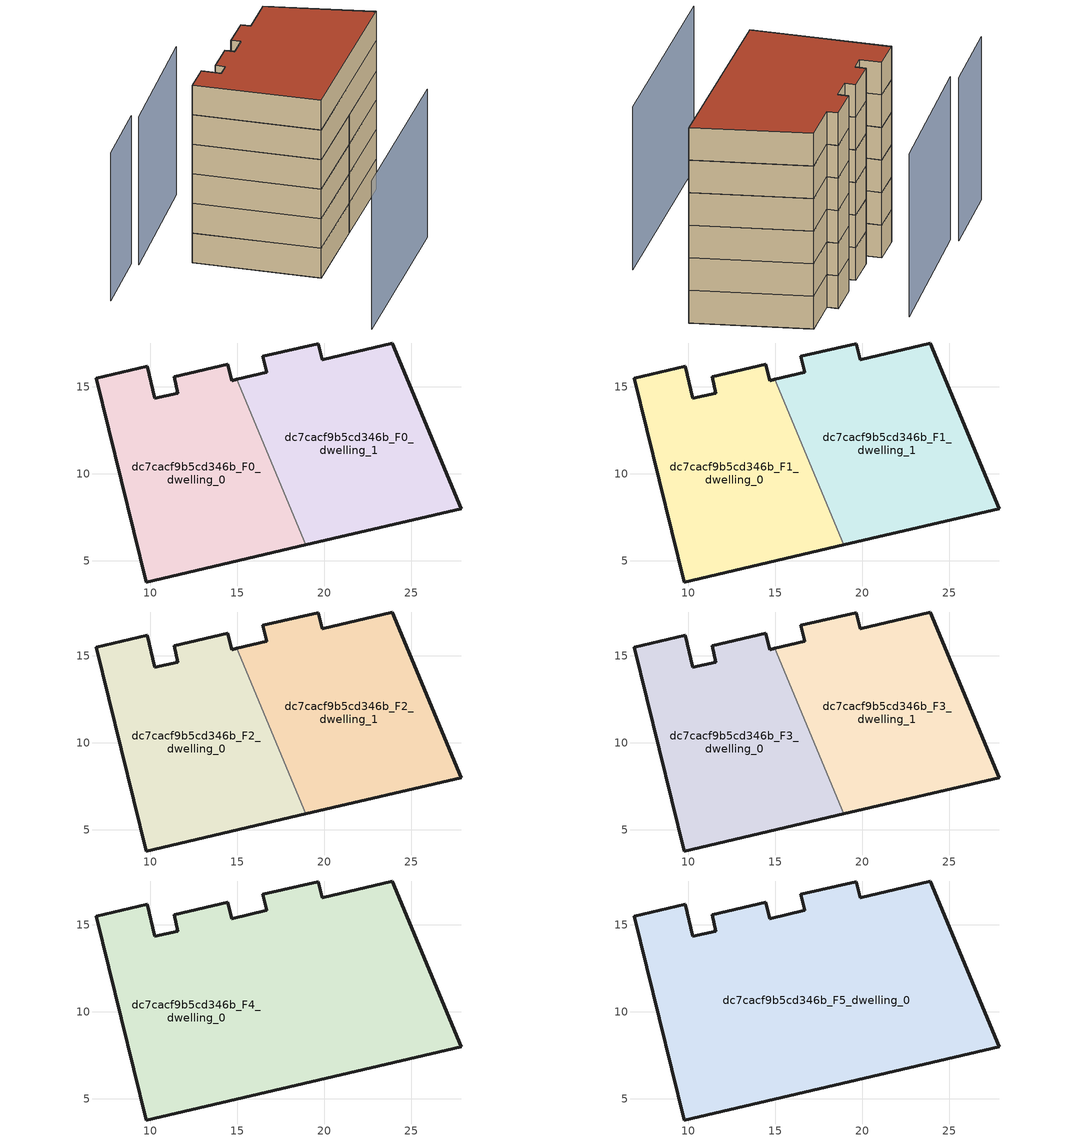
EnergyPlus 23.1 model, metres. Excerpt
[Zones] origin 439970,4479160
dc7cacf9b5cd346b_F0_dwelling_0
 floor ground (EU_floor_Construction): 18.94,5.9 14.96,15.42 14.66,15.35 14.44,16.28 11.36,15.56 11.56,14.63 10.25,14.32 9.81,16.17 6.87,15.48 9.76,3.77 z0
 wall outside (EU_wall_Construction): 18.94,5.9 9.76,3.77 6.87,15.48 9.81,16.17 10.25,14.32 11.56,14.63 11.36,15.56 14.44,16.28 14.66,15.35 14.96,15.42 z0:3
 wall to dc7cacf9b5cd346b_F0_dwelling_1 (EU_wall_Construction): 14.96,15.42 18.94,5.9 z0:3
dc7cacf9b5cd346b_F0_dwelling_1
 floor ground (EU_floor_Construction): 27.88,7.98 23.9,17.51 19.89,16.55 19.65,17.48 16.45,16.74 16.68,15.83 14.96,15.42 18.94,5.9 z0
 wall outside (EU_wall_Construction): 14.96,15.42 16.68,15.83 16.45,16.74 19.65,17.48 19.89,16.55 23.9,17.51 27.88,7.98 18.94,5.9 z0:3
dc7cacf9b5cd346b_F1_dwelling_0
 floor to dc7cacf9b5cd346b_F0_dwelling_0 (EU_floor_Construction): 18.94,5.9 14.96,15.42 14.66,15.35 14.44,16.28 11.36,15.56 11.56,14.63 10.25,14.32 9.81,16.17 6.87,15.48 9.76,3.77 z3
 wall outside (EU_wall_Construction): 18.94,5.9 9.76,3.77 6.87,15.48 9.81,16.17 10.25,14.32 11.56,14.63 11.36,15.56 14.44,16.28 14.66,15.35 14.96,15.42 z3:6
 wall to dc7cacf9b5cd346b_F1_dwelling_1 (EU_wall_Construction): 14.96,15.42 18.94,5.9 z3:6
dc7cacf9b5cd346b_F1_dwelling_1
 floor to dc7cacf9b5cd346b_F0_dwelling_1 (EU_floor_Construction): 27.88,7.98 23.9,17.51 19.89,16.55 19.65,17.48 16.44,16.74 16.68,15.83 14.96,15.42 18.94,5.9 z3
 wall outside (EU_wall_Construction): 14.96,15.42 16.68,15.83 16.45,16.74 19.65,17.48 19.89,16.55 23.9,17.51 27.88,7.98 18.94,5.9 z3:6
dc7cacf9b5cd346b_F2_dwelling_0
 floor to dc7cacf9b5cd346b_F1_dwelling_0 (EU_floor_Construction): 18.94,5.9 14.96,15.42 14.66,15.35 14.44,16.28 11.36,15.56 11.56,14.63 10.25,14.32 9.81,16.17 6.87,15.48 9.76,3.77 z6
 wall outside (EU_wall_Construction): 18.94,5.9 9.76,3.77 6.87,15.48 9.81,16.17 10.25,14.32 11.56,14.63 11.36,15.56 14.44,16.28 14.66,15.35 14.96,15.42 z6:9
 wall to dc7cacf9b5cd346b_F2_dwelling_1 (EU_wall_Construction): 14.96,15.42 18.94,5.9 z6:9
dc7cacf9b5cd346b_F2_dwelling_1
 floor to dc7cacf9b5cd346b_F1_dwelling_1 (EU_floor_Construction): 27.88,7.98 23.9,17.51 19.89,16.55 19.65,17.48 16.44,16.74 16.68,15.83 14.96,15.42 18.94,5.9 z6
 wall outside (EU_wall_Construction): 14.96,15.42 16.68,15.83 16.45,16.74 19.65,17.48 19.89,16.55 23.9,17.51 27.88,7.98 18.94,5.9 z6:9
dc7cacf9b5cd346b_F3_dwelling_0
 floor to dc7cacf9b5cd346b_F2_dwelling_0 (EU_floor_Construction): 18.94,5.9 14.96,15.42 14.66,15.35 14.44,16.28 11.36,15.56 11.56,14.63 10.25,14.32 9.81,16.17 6.87,15.48 9.76,3.77 z9
 wall outside (EU_wall_Construction): 18.94,5.9 9.76,3.77 6.87,15.48 9.81,16.17 10.25,14.32 11.56,14.63 11.36,15.56 14.44,16.28 14.66,15.35 14.96,15.42 z9:12
 wall to dc7cacf9b5cd346b_F3_dwelling_1 (EU_wall_Construction): 14.96,15.42 18.94,5.9 z9:12
dc7cacf9b5cd346b_F3_dwelling_1
 floor to dc7cacf9b5cd346b_F2_dwelling_1 (EU_floor_Construction): 27.88,7.98 23.9,17.51 19.89,16.55 19.65,17.48 16.44,16.74 16.68,15.83 14.96,15.42 18.94,5.9 z9
 wall outside (EU_wall_Construction): 14.96,15.42 16.68,15.83 16.45,16.74 19.65,17.48 19.89,16.55 23.9,17.51 27.88,7.98 18.94,5.9 z9:12
dc7cacf9b5cd346b_F4_dwelling_0
 floor to dc7cacf9b5cd346b_F3_dwelling_0 (EU_floor_Construction): 18.94,5.9 14.96,15.42 14.66,15.35 14.44,16.28 11.36,15.56 11.56,14.63 10.25,14.32 9.81,16.17 6.87,15.48 9.76,3.77 z12
 floor to dc7cacf9b5cd346b_F3_dwelling_1 (EU_floor_Construction): 27.88,7.98 23.9,17.51 19.89,16.55 19.65,17.48 16.44,16.74 16.68,15.83 14.96,15.42 18.94,5.9 z12
 wall outside (EU_wall_Construction): 11.36,15.56 14.44,16.28 14.66,15.35 16.68,15.83 16.45,16.74 19.65,17.48 19.89,16.55 23.9,17.51 27.88,7.98 9.76,3.77 6.87,15.48 9.81,16.17 10.25,14.32 11.56,14.63 11.36,15.56 z12:15
dc7cacf9b5cd346b_F5_dwelling_0
 floor to dc7cacf9b5cd346b_F4_dwelling_0 (EU_floor_Construction): 27.88,7.98 23.9,17.51 19.89,16.55 19.65,17.48 16.44,16.74 16.68,15.83 14.66,15.35 14.44,16.28 11.36,15.56 11.56,14.63 10.25,14.32 9.81,16.17 6.87,15.48 9.76,3.77 z15
 wall outside (EU_wall_Construction): 11.36,15.56 14.44,16.28 14.66,15.35 16.68,15.83 16.45,16.74 19.65,17.48 19.89,16.55 23.9,17.51 27.88,7.98 9.76,3.77 6.87,15.48 9.81,16.17 10.25,14.32 11.56,14.63 11.36,15.56 z15:18
 roof outside (EU_roof_Construction): 23.9,17.51 27.88,7.98 9.76,3.77 6.87,15.48 9.81,16.17 10.25,14.32 11.56,14.63 11.36,15.56 14.44,16.28 14.66,15.35 16.68,15.83 16.45,16.74 19.65,17.48 19.89,16.55 z18
shading: 2.98,-5.18 21.53,-0.73 / 4.04,20.22 -3.41,18.25 / 18.12,23.31 4.22,19.54 z0:15
[Building]
EU S2 Campaign: North Axis=0; Terrain=City; Solar Distribution=FullExterior
[Site:Location]
Madrid: Latitude=40.5; Longitude=-3.5; Time Zone=1; Elevation=609
[SizingPeriod:WeatherFileDays]
AnnualSizingPeriod: Begin Month=1; Begin Day of Month=1; End Month=12; End Day of Month=31; Day of Week for Start Day=Monday; Use Weather File Daylight Saving Period=No; Use Weather File Rain and Snow Indicators=No
[MATERIAL]
EU_InternalMass_Material: Roughness=MediumRough; Thickness=0.1; Conductivity=1; Density=1800; Specific Heat=900; Thermal Absorptance=0.9; Solar Absorptance=0.7; Visible Absorptance=0.7
[MATERIAL:NOMASS] Roughness=MediumRough; Thermal Absorptance=0.9; Solar Absorptance=0.7; Visible Absorptance=0.7
Name | Thermal Resistance
EU_wall_NoMass | 1.60022
EU_roof_NoMass | 1.57597
EU_floor_NoMass | 0.470652
[CONSTRUCTION]
EU_wall_Construction: EU_wall_NoMass
EU_roof_Construction: EU_roof_NoMass
EU_floor_Construction: EU_floor_NoMass
EU_InternalMass_Construction: EU_InternalMass_Material
[ZONE] Type=1; Multiplier=1; Ceiling Height=autocalculate; Floor Area=autocalculate; Part of Total Floor Area=Yes
Name | Volume
dc7cacf9b5cd346b_F0_dwelling_0 | 289.536
dc7cacf9b5cd346b_F1_dwelling_0; dc7cacf9b5cd346b_F2_dwelling_0; dc7cacf9b5cd346b_F3_dwelling_0 | 289.535
dc7cacf9b5cd346b_F4_dwelling_0 | 579.062
dc7cacf9b5cd346b_F5_dwelling_0 | 579.075
dc7cacf9b5cd346b_F0_dwelling_1 | 289.527
dc7cacf9b5cd346b_F1_dwelling_1; dc7cacf9b5cd346b_F2_dwelling_1; dc7cacf9b5cd346b_F3_dwelling_1 | 289.528
[INTERNALMASS] Construction=EU_InternalMass_Construction
Name | Zone or ZoneList | Surface Area
dc7cacf9b5cd346b_F0_dwelling_0_EU_InternalMass | dc7cacf9b5cd346b_F0_dwelling_0 | 96.5119
dc7cacf9b5cd346b_F0_dwelling_1_EU_InternalMass | dc7cacf9b5cd346b_F0_dwelling_1 | 96.5092
dc7cacf9b5cd346b_F1_dwelling_0_EU_InternalMass | dc7cacf9b5cd346b_F1_dwelling_0 | 96.5119
dc7cacf9b5cd346b_F1_dwelling_1_EU_InternalMass | dc7cacf9b5cd346b_F1_dwelling_1 | 96.5092
dc7cacf9b5cd346b_F2_dwelling_0_EU_InternalMass | dc7cacf9b5cd346b_F2_dwelling_0 | 96.5119
dc7cacf9b5cd346b_F2_dwelling_1_EU_InternalMass | dc7cacf9b5cd346b_F2_dwelling_1 | 96.5092
dc7cacf9b5cd346b_F3_dwelling_0_EU_InternalMass | dc7cacf9b5cd346b_F3_dwelling_0 | 96.5119
dc7cacf9b5cd346b_F3_dwelling_1_EU_InternalMass | dc7cacf9b5cd346b_F3_dwelling_1 | 96.5092
dc7cacf9b5cd346b_F4_dwelling_0_EU_InternalMass | dc7cacf9b5cd346b_F4_dwelling_0 | 193.025
dc7cacf9b5cd346b_F5_dwelling_0_EU_InternalMass | dc7cacf9b5cd346b_F5_dwelling_0 | 193.025
[OTHEREQUIPMENT] Fuel Type=Electricity; Design Level Calculation Method=Watts/Area; Power per Zone Floor Area=1; Fraction Latent=0; Fraction Radiant=0; Fraction Lost=0; Carbon Dioxide Generation Rate=0; EndUse Subcategory=EU_Step8_InternalGains
Name | Zone or ZoneList or Space or SpaceList | Schedule
EU_Step8_InternalGain_dc7cacf9b5cd346b_F0_dwelling_0_f000 | dc7cacf9b5cd346b_F0_dwelling_0 | EU_Step8_GainSchedule_dc7cacf9b5cd346b_F0_dwelling_0_f000
EU_Step8_InternalGain_dc7cacf9b5cd346b_F0_dwelling_1_f000 | dc7cacf9b5cd346b_F0_dwelling_1 | EU_Step8_GainSchedule_dc7cacf9b5cd346b_F0_dwelling_1_f000
EU_Step8_InternalGain_dc7cacf9b5cd346b_F1_dwelling_0_f000 | dc7cacf9b5cd346b_F1_dwelling_0 | EU_Step8_GainSchedule_dc7cacf9b5cd346b_F1_dwelling_0_f000
EU_Step8_InternalGain_dc7cacf9b5cd346b_F1_dwelling_1_f000 | dc7cacf9b5cd346b_F1_dwelling_1 | EU_Step8_GainSchedule_dc7cacf9b5cd346b_F1_dwelling_1_f000
EU_Step8_InternalGain_dc7cacf9b5cd346b_F2_dwelling_0_f000 | dc7cacf9b5cd346b_F2_dwelling_0 | EU_Step8_GainSchedule_dc7cacf9b5cd346b_F2_dwelling_0_f000
EU_Step8_InternalGain_dc7cacf9b5cd346b_F2_dwelling_1_f000 | dc7cacf9b5cd346b_F2_dwelling_1 | EU_Step8_GainSchedule_dc7cacf9b5cd346b_F2_dwelling_1_f000
EU_Step8_InternalGain_dc7cacf9b5cd346b_F3_dwelling_0_f000 | dc7cacf9b5cd346b_F3_dwelling_0 | EU_Step8_GainSchedule_dc7cacf9b5cd346b_F3_dwelling_0_f000
EU_Step8_InternalGain_dc7cacf9b5cd346b_F3_dwelling_1_f000 | dc7cacf9b5cd346b_F3_dwelling_1 | EU_Step8_GainSchedule_dc7cacf9b5cd346b_F3_dwelling_1_f000
EU_Step8_InternalGain_dc7cacf9b5cd346b_F4_dwelling_0_f000 | dc7cacf9b5cd346b_F4_dwelling_0 | EU_Step8_GainSchedule_dc7cacf9b5cd346b_F4_dwelling_0_f000
EU_Step8_InternalGain_dc7cacf9b5cd346b_F5_dwelling_0_f000 | dc7cacf9b5cd346b_F5_dwelling_0 | EU_Step8_GainSchedule_dc7cacf9b5cd346b_F5_dwelling_0_f000
[ZONEVENTILATION:DESIGNFLOWRATE] Schedule=EU_AlwaysOn; Design Flow Rate Calculation Method=AirChanges/Hour; Air Changes per Hour=0.480704; Ventilation Type=Natural; Fan Pressure Rise=0; Fan Total Efficiency=1; Constant Term Coefficient=1; Temperature Term Coefficient=0; Velocity Term Coefficient=0; Velocity Squared Term Coefficient=0; Minimum Indoor Temperature=-100; Maximum Indoor Temperature=100; Delta Temperature=-100; Minimum Outdoor Temperature=-100; Maximum Outdoor Temperature=100; Maximum Wind Speed=40
Name | Zone or ZoneList or Space or SpaceList
EU_ConstantAir_dc7cacf9b5cd346b_F0_dwelling_0 | dc7cacf9b5cd346b_F0_dwelling_0
EU_ConstantAir_dc7cacf9b5cd346b_F0_dwelling_1 | dc7cacf9b5cd346b_F0_dwelling_1
EU_ConstantAir_dc7cacf9b5cd346b_F1_dwelling_0 | dc7cacf9b5cd346b_F1_dwelling_0
EU_ConstantAir_dc7cacf9b5cd346b_F1_dwelling_1 | dc7cacf9b5cd346b_F1_dwelling_1
EU_ConstantAir_dc7cacf9b5cd346b_F2_dwelling_0 | dc7cacf9b5cd346b_F2_dwelling_0
EU_ConstantAir_dc7cacf9b5cd346b_F2_dwelling_1 | dc7cacf9b5cd346b_F2_dwelling_1
EU_ConstantAir_dc7cacf9b5cd346b_F3_dwelling_0 | dc7cacf9b5cd346b_F3_dwelling_0
EU_ConstantAir_dc7cacf9b5cd346b_F3_dwelling_1 | dc7cacf9b5cd346b_F3_dwelling_1
EU_ConstantAir_dc7cacf9b5cd346b_F4_dwelling_0 | dc7cacf9b5cd346b_F4_dwelling_0
EU_ConstantAir_dc7cacf9b5cd346b_F5_dwelling_0 | dc7cacf9b5cd346b_F5_dwelling_0
[HVACTEMPLATE:THERMOSTAT] Constant Heating Setpoint=20; Constant Cooling Setpoint=50
EU_HeatOnly_dc7cacf9b5cd346b_F0_dwelling_0; EU_HeatOnly_dc7cacf9b5cd346b_F0_dwelling_1; EU_HeatOnly_dc7cacf9b5cd346b_F1_dwelling_0; EU_HeatOnly_dc7cacf9b5cd346b_F1_dwelling_1; EU_HeatOnly_dc7cacf9b5cd346b_F2_dwelling_0; EU_HeatOnly_dc7cacf9b5cd346b_F2_dwelling_1; EU_HeatOnly_dc7cacf9b5cd346b_F3_dwelling_0; EU_HeatOnly_dc7cacf9b5cd346b_F3_dwelling_1; EU_HeatOnly_dc7cacf9b5cd346b_F4_dwelling_0; EU_HeatOnly_dc7cacf9b5cd346b_F5_dwelling_0
[HVACTEMPLATE:ZONE:IDEALLOADSAIRSYSTEM] System Availability Schedule=EU_AlwaysOn; Maximum Heating Supply Air Temperature=50; Minimum Cooling Supply Air Temperature=13; Maximum Heating Supply Air Humidity Ratio=0.0156; Minimum Cooling Supply Air Humidity Ratio=0.0077; Heating Limit=NoLimit; Cooling Limit=NoLimit; Heating Availability Schedule=EU_AlwaysOn; Cooling Availability Schedule=EU_CoolingOff; Dehumidification Control Type=ConstantSensibleHeatRatio; Cooling Sensible Heat Ratio=0.7; Dehumidification Setpoint=60; Humidification Control Type=None; Humidification Setpoint=30; Outdoor Air Method=None; Outdoor Air Flow Rate per Person=0.00944; Outdoor Air Flow Rate per Zone Floor Area=0; Outdoor Air Flow Rate per Zone=0; Demand Controlled Ventilation Type=None; Outdoor Air Economizer Type=NoEconomizer; Heat Recovery Type=None; Sensible Heat Recovery Effectiveness=0.7; Latent Heat Recovery Effectiveness=0.65
Name | Template Thermostat
dc7cacf9b5cd346b_F0_dwelling_0 | EU_HeatOnly_dc7cacf9b5cd346b_F0_dwelling_0
dc7cacf9b5cd346b_F0_dwelling_1 | EU_HeatOnly_dc7cacf9b5cd346b_F0_dwelling_1
dc7cacf9b5cd346b_F1_dwelling_0 | EU_HeatOnly_dc7cacf9b5cd346b_F1_dwelling_0
dc7cacf9b5cd346b_F1_dwelling_1 | EU_HeatOnly_dc7cacf9b5cd346b_F1_dwelling_1
dc7cacf9b5cd346b_F2_dwelling_0 | EU_HeatOnly_dc7cacf9b5cd346b_F2_dwelling_0
dc7cacf9b5cd346b_F2_dwelling_1 | EU_HeatOnly_dc7cacf9b5cd346b_F2_dwelling_1
dc7cacf9b5cd346b_F3_dwelling_0 | EU_HeatOnly_dc7cacf9b5cd346b_F3_dwelling_0
dc7cacf9b5cd346b_F3_dwelling_1 | EU_HeatOnly_dc7cacf9b5cd346b_F3_dwelling_1
dc7cacf9b5cd346b_F4_dwelling_0 | EU_HeatOnly_dc7cacf9b5cd346b_F4_dwelling_0
dc7cacf9b5cd346b_F5_dwelling_0 | EU_HeatOnly_dc7cacf9b5cd346b_F5_dwelling_0
[SIZING:ZONE] Zone Cooling Design Supply Air Temperature Input Method=SupplyAirTemperature; Zone Cooling Design Supply Air Temperature=13; Zone Heating Design Supply Air Temperature Input Method=SupplyAirTemperature; Zone Heating Design Supply Air Temperature=50; Zone Cooling Design Supply Air Humidity Ratio=0.008; Zone Heating Design Supply Air Humidity Ratio=0.008; Cooling Design Air Flow Method=DesignDay; Cooling Design Air Flow Rate=0; Cooling Minimum Air Flow per Zone Floor Area=0.000762; Cooling Minimum Air Flow=0; Cooling Minimum Air Flow Fraction=0.2; Heating Design Air Flow Method=DesignDay; Heating Design Air Flow Rate=0; Heating Maximum Air Flow per Zone Floor Area=0.002032; Heating Maximum Air Flow=0.141576; Heating Maximum Air Flow Fraction=0.3; Account for Dedicated Outdoor Air System=No; Dedicated Outdoor Air System Control Strategy=NeutralSupplyAir; Dedicated Outdoor Air Low Setpoint Temperature for Design=autosize; Dedicated Outdoor Air High Setpoint Temperature for Design=autosize; Zone Load Sizing Method=Sensible Load Only No Latent Load; Zone Latent Cooling Design Supply Air Humidity Ratio Input Method=HumidityRatioDifference; Zone Cooling Design Supply Air Humidity Ratio Difference=0.005; Zone Latent Heating Design Supply Air Humidity Ratio Input Method=HumidityRatioDifference; Zone Humidification Design Supply Air Humidity Ratio Difference=0.005
dc7cacf9b5cd346b_F0_dwelling_0; dc7cacf9b5cd346b_F0_dwelling_1; dc7cacf9b5cd346b_F1_dwelling_0; dc7cacf9b5cd346b_F1_dwelling_1; dc7cacf9b5cd346b_F2_dwelling_0; dc7cacf9b5cd346b_F2_dwelling_1; dc7cacf9b5cd346b_F3_dwelling_0; dc7cacf9b5cd346b_F3_dwelling_1; dc7cacf9b5cd346b_F4_dwelling_0; dc7cacf9b5cd346b_F5_dwelling_0
[SCHEDULE:CONSTANT]
Name | Hourly Value
EU_AlwaysOn | 1
EU_CoolingOff | 0
[SCHEDULE:FILE] Column Number=1; Rows to Skip at Top=0; Number of Hours of Data=8760; Column Separator=Comma; Interpolate to Timestep=No; Minutes per Item=60; Adjust Schedule for Daylight Savings=Yes
Name | File
EU_Step8_GainSchedule_dc7cacf9b5cd346b_F0_dwelling_0_f000 | ../../schedules/dc7cacf9b5cd346b/dc7cacf9b5cd346b_F0_dwelling_0_f000_gain.csv
EU_Step8_GainSchedule_dc7cacf9b5cd346b_F0_dwelling_1_f000 | ../../schedules/dc7cacf9b5cd346b/dc7cacf9b5cd346b_F0_dwelling_1_f000_gain.csv
EU_Step8_GainSchedule_dc7cacf9b5cd346b_F1_dwelling_0_f000 | ../../schedules/dc7cacf9b5cd346b/dc7cacf9b5cd346b_F1_dwelling_0_f000_gain.csv
EU_Step8_GainSchedule_dc7cacf9b5cd346b_F1_dwelling_1_f000 | ../../schedules/dc7cacf9b5cd346b/dc7cacf9b5cd346b_F1_dwelling_1_f000_gain.csv
EU_Step8_GainSchedule_dc7cacf9b5cd346b_F2_dwelling_0_f000 | ../../schedules/dc7cacf9b5cd346b/dc7cacf9b5cd346b_F2_dwelling_0_f000_gain.csv
EU_Step8_GainSchedule_dc7cacf9b5cd346b_F2_dwelling_1_f000 | ../../schedules/dc7cacf9b5cd346b/dc7cacf9b5cd346b_F2_dwelling_1_f000_gain.csv
EU_Step8_GainSchedule_dc7cacf9b5cd346b_F3_dwelling_0_f000 | ../../schedules/dc7cacf9b5cd346b/dc7cacf9b5cd346b_F3_dwelling_0_f000_gain.csv
EU_Step8_GainSchedule_dc7cacf9b5cd346b_F3_dwelling_1_f000 | ../../schedules/dc7cacf9b5cd346b/dc7cacf9b5cd346b_F3_dwelling_1_f000_gain.csv
EU_Step8_GainSchedule_dc7cacf9b5cd346b_F4_dwelling_0_f000 | ../../schedules/dc7cacf9b5cd346b/dc7cacf9b5cd346b_F4_dwelling_0_f000_gain.csv
EU_Step8_GainSchedule_dc7cacf9b5cd346b_F5_dwelling_0_f000 | ../../schedules/dc7cacf9b5cd346b/dc7cacf9b5cd346b_F5_dwelling_0_f000_gain.csv
